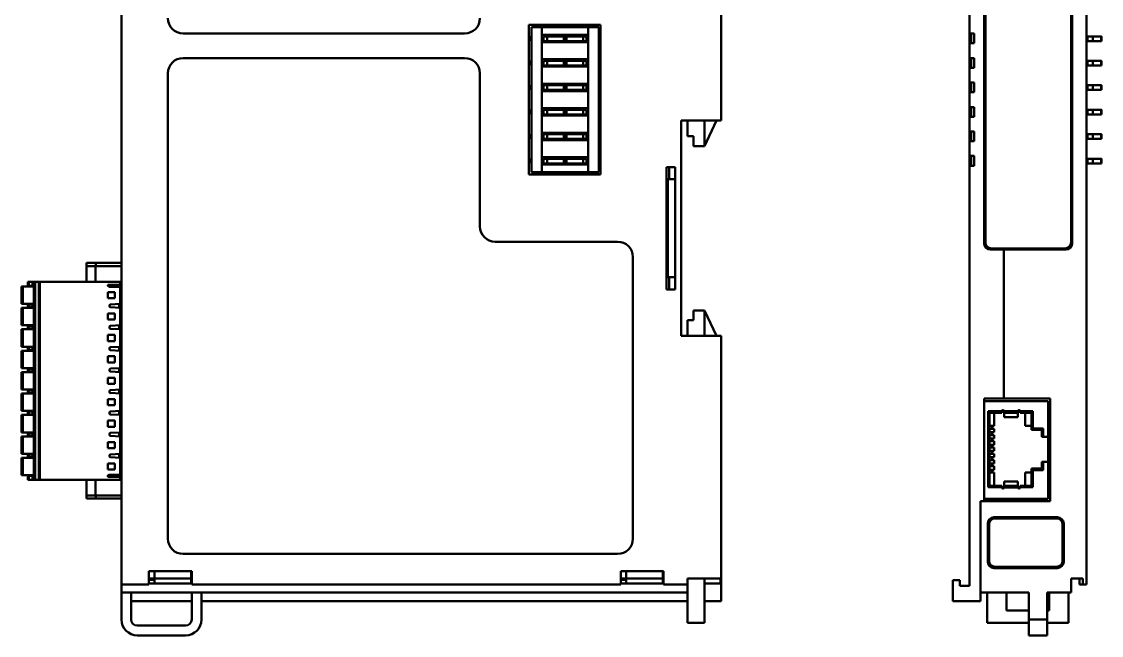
# Model space of a CAD drawing. Header units: inches. Extents: x 8 to 184, y 13 to 192.
# Drawn here: x 7.5 to 184, y 13 to 113.2 of the extents above; entities that cross this region are included whole.
import ezdxf

# ---------------------------------------------------------------- set-up
doc = ezdxf.new("R2010")
doc.units = ezdxf.units.IN
doc.header["$MEASUREMENT"] = 0

msp = doc.modelspace()

# ---------------------------------------------------------------- linework, layer by layer
at = {"color": 7, "linetype": 'Continuous', "lineweight": 50}
for p, q in [((23.83, 137.69), (23.83, 21.29)), ((181.52, 137.69), (181.52, 21.29)), ((121.83, 136.69), (121.83, 97.09)), ((164.82, 133.39), (164.82, 76.99)), ((165.02, 133.19), (165.02, 77.19)), ((179.02, 77.19), (179.02, 133.19)), ((179.22, 76.99), (179.22, 133.39)), ((162.42, 111.29), (162.42, 115.79)), ((33.93, 111.29), (79.93, 111.29)), ((90.43, 112.69), (90.43, 88.29)), ((102.13, 112.69), (90.43, 112.69)), ((90.83, 112.34), (90.83, 88.64)), ((90.83, 112.34), (92.54, 112.34)), ((92.54, 112.34), (92.54, 111.08)), ((92.54, 112.34), (100.11, 112.34)), ((100.11, 111.08), (100.11, 112.34)), ((100.11, 112.34), (101.83, 112.34)), ((101.83, 112.34), (101.83, 88.64)), ((102.13, 88.29), (102.13, 112.69)), ((163.2, 111.29), (162.42, 111.29)), ((162.42, 109.69), (162.42, 111.29)), ((162.72, 109.69), (162.72, 111.29)), ((163.2, 111.29), (163.2, 109.69)), ((90.73, 110.11), (90.73, 110.87)), ((90.73, 110.87), (90.83, 110.87)), ((90.83, 110.11), (90.73, 110.11)), ((100.11, 111.08), (92.54, 111.08)), ((92.54, 111.08), (92.54, 109.88)), ((92.54, 109.88), (92.54, 107.08)), ((92.54, 109.88), (100.11, 109.88)), ((92.84, 110.07), (92.84, 110.83)), ((93.4, 110.83), (92.84, 110.83)), ((93.4, 110.07), (92.84, 110.07)), ((93.4, 110.07), (93.4, 110.83)), ((96.12, 110.83), (93.4, 110.83)), ((96.12, 110.07), (93.4, 110.07)), ((96.12, 110.07), (96.12, 110.83)), ((96.34, 110.83), (96.12, 110.83)), ((96.34, 110.07), (96.12, 110.07)), ((96.34, 110.07), (96.34, 110.83)), ((96.56, 110.83), (96.34, 110.83)), ((96.56, 110.07), (96.34, 110.07)), ((96.56, 110.07), (96.56, 110.83)), ((99.28, 110.83), (96.56, 110.83)), ((99.28, 110.07), (96.56, 110.07)), ((99.28, 110.07), (99.28, 110.83)), ((99.84, 110.83), (99.28, 110.83)), ((99.84, 110.07), (99.28, 110.07)), ((99.84, 110.07), (99.84, 110.83)), ((100.11, 109.88), (100.11, 111.08)), ((100.11, 107.08), (100.11, 109.88)), ((162.42, 107.29), (162.42, 109.69)), ((163.2, 109.69), (162.42, 109.69)), ((181.71, 110.83), (181.52, 110.83)), ((181.52, 110.83), (181.71, 110.83)), ((181.71, 110.83), (181.52, 110.83)), ((181.52, 110.83), (181.71, 110.83)), ((181.71, 110.07), (181.52, 110.07)), ((181.71, 110.07), (181.71, 110.83)), ((182.42, 110.83), (183.75, 110.83)), ((183.75, 110.83), (182.42, 110.83)), ((183.93, 110.83), (182.6, 110.83)), ((182.6, 110.83), (183.93, 110.83)), ((182.6, 110.07), (182.6, 110.83)), ((183.93, 110.07), (182.6, 110.07)), ((183.75, 110.83), (183.78, 110.83)), ((183.78, 110.83), (183.75, 110.83)), ((183.93, 110.07), (183.93, 110.83)), ((183.98, 110.07), (183.98, 110.83)), ((101.83, 108.71), (101.93, 108.71)), ((101.93, 107.95), (101.83, 107.95)), ((101.93, 108.71), (101.93, 107.95)), ((79.93, 107.29), (33.93, 107.29)), ((90.73, 106.11), (90.73, 106.87)), ((90.73, 106.87), (90.83, 106.87)), ((90.83, 106.11), (90.73, 106.11)), ((100.11, 107.08), (92.54, 107.08)), ((92.54, 107.08), (92.54, 105.88)), ((92.54, 105.88), (92.54, 103.08)), ((92.54, 105.88), (100.11, 105.88)), ((92.84, 106.07), (92.84, 106.83)), ((93.4, 106.83), (92.84, 106.83)), ((93.4, 106.07), (92.84, 106.07)), ((93.4, 106.07), (93.4, 106.83)), ((96.12, 106.83), (93.4, 106.83)), ((96.12, 106.07), (93.4, 106.07)), ((96.12, 106.07), (96.12, 106.83)), ((96.34, 106.83), (96.12, 106.83)), ((96.34, 106.07), (96.12, 106.07)), ((96.34, 106.07), (96.34, 106.83)), ((96.56, 106.83), (96.34, 106.83)), ((96.56, 106.07), (96.34, 106.07)), ((96.56, 106.07), (96.56, 106.83)), ((99.28, 106.83), (96.56, 106.83)), ((99.28, 106.07), (96.56, 106.07)), ((99.28, 106.07), (99.28, 106.83)), ((99.84, 106.83), (99.28, 106.83)), ((99.84, 106.07), (99.28, 106.07)), ((99.84, 106.07), (99.84, 106.83)), ((100.11, 105.88), (100.11, 107.08)), ((100.11, 103.08), (100.11, 105.88)), ((163.2, 107.29), (162.42, 107.29)), ((162.42, 105.69), (162.42, 107.29)), ((162.72, 105.69), (162.72, 107.29)), ((163.2, 107.29), (163.2, 105.69)), ((181.71, 106.83), (181.52, 106.83)), ((181.52, 106.83), (181.71, 106.83)), ((181.71, 106.83), (181.52, 106.83)), ((181.52, 106.83), (181.71, 106.83)), ((181.71, 106.07), (181.52, 106.07)), ((181.71, 106.07), (181.71, 106.83)), ((182.42, 106.83), (183.75, 106.83)), ((183.75, 106.83), (182.42, 106.83)), ((182.6, 106.07), (182.6, 106.83)), ((183.93, 106.83), (182.6, 106.83)), ((182.6, 106.83), (183.93, 106.83)), ((183.93, 106.07), (182.6, 106.07)), ((183.75, 106.83), (183.78, 106.83)), ((183.78, 106.83), (183.75, 106.83)), ((183.93, 106.07), (183.93, 106.83)), ((183.98, 106.07), (183.98, 106.83)), ((31.43, 104.79), (31.43, 28.79)), ((82.43, 79.79), (82.43, 104.79)), ((101.83, 104.71), (101.93, 104.71)), ((101.93, 104.71), (101.93, 103.95)), ((162.42, 103.29), (162.42, 105.69)), ((163.2, 105.69), (162.42, 105.69)), ((90.73, 102.11), (90.73, 102.87)), ((90.73, 102.87), (90.83, 102.87)), ((100.11, 103.08), (92.54, 103.08)), ((92.54, 103.08), (92.54, 101.88)), ((92.84, 102.07), (92.84, 102.83)), ((93.4, 102.83), (92.84, 102.83)), ((93.4, 102.07), (93.4, 102.83)), ((96.12, 102.83), (93.4, 102.83)), ((96.12, 102.07), (96.12, 102.83)), ((96.34, 102.83), (96.12, 102.83)), ((96.34, 102.07), (96.34, 102.83)), ((96.56, 102.83), (96.34, 102.83)), ((96.56, 102.07), (96.56, 102.83)), ((99.28, 102.83), (96.56, 102.83)), ((99.28, 102.07), (99.28, 102.83)), ((99.84, 102.83), (99.28, 102.83)), ((99.84, 102.07), (99.84, 102.83)), ((100.11, 101.88), (100.11, 103.08)), ((101.93, 103.95), (101.83, 103.95)), ((163.2, 103.29), (162.42, 103.29)), ((162.42, 101.69), (162.42, 103.29)), ((162.72, 101.69), (162.72, 103.29)), ((163.2, 103.29), (163.2, 101.69)), ((181.71, 102.83), (181.52, 102.83)), ((181.52, 102.83), (181.71, 102.83)), ((181.71, 102.83), (181.52, 102.83)), ((181.52, 102.83), (181.71, 102.83)), ((181.71, 102.07), (181.71, 102.83)), ((182.42, 102.83), (183.75, 102.83)), ((183.75, 102.83), (182.42, 102.83)), ((183.93, 102.83), (182.6, 102.83)), ((182.6, 102.83), (183.93, 102.83)), ((182.6, 102.07), (182.6, 102.83)), ((183.75, 102.83), (183.78, 102.83)), ((183.78, 102.83), (183.75, 102.83)), ((183.93, 102.07), (183.93, 102.83)), ((183.98, 102.07), (183.98, 102.83)), ((90.83, 102.11), (90.73, 102.11)), ((92.54, 101.88), (92.54, 99.08)), ((92.54, 101.88), (100.11, 101.88)), ((93.4, 102.07), (92.84, 102.07)), ((96.12, 102.07), (93.4, 102.07)), ((96.34, 102.07), (96.12, 102.07)), ((96.56, 102.07), (96.34, 102.07)), ((99.28, 102.07), (96.56, 102.07)), ((99.84, 102.07), (99.28, 102.07)), ((100.11, 99.08), (100.11, 101.88)), ((101.83, 100.71), (101.93, 100.71)), ((101.93, 100.71), (101.93, 99.95)), ((162.42, 99.29), (162.42, 101.69)), ((163.2, 101.69), (162.42, 101.69)), ((181.71, 102.07), (181.52, 102.07)), ((183.93, 102.07), (182.6, 102.07)), ((90.73, 98.11), (90.73, 98.87)), ((90.73, 98.87), (90.83, 98.87)), ((92.54, 99.08), (92.54, 97.88)), ((100.11, 99.08), (92.54, 99.08)), ((92.84, 98.07), (92.84, 98.83)), ((93.4, 98.83), (92.84, 98.83)), ((93.4, 98.07), (93.4, 98.83)), ((96.12, 98.83), (93.4, 98.83)), ((96.12, 98.07), (96.12, 98.83)), ((96.34, 98.83), (96.12, 98.83)), ((96.34, 98.07), (96.34, 98.83)), ((96.56, 98.83), (96.34, 98.83)), ((96.56, 98.07), (96.56, 98.83)), ((99.28, 98.83), (96.56, 98.83)), ((99.28, 98.07), (99.28, 98.83)), ((99.84, 98.83), (99.28, 98.83)), ((99.84, 98.07), (99.84, 98.83)), ((100.11, 97.88), (100.11, 99.08)), ((101.93, 99.95), (101.83, 99.95)), ((163.2, 99.29), (162.42, 99.29)), ((162.42, 97.69), (162.42, 99.29)), ((162.72, 97.69), (162.72, 99.29)), ((163.2, 99.29), (163.2, 97.69)), ((181.71, 98.83), (181.52, 98.83)), ((181.52, 98.83), (181.71, 98.83)), ((181.71, 98.83), (181.52, 98.83)), ((181.52, 98.83), (181.71, 98.83)), ((181.71, 98.07), (181.71, 98.83)), ((182.42, 98.83), (183.75, 98.83)), ((183.75, 98.83), (182.42, 98.83)), ((182.6, 98.07), (182.6, 98.83)), ((183.93, 98.83), (182.6, 98.83)), ((182.6, 98.83), (183.93, 98.83)), ((183.75, 98.83), (183.78, 98.83)), ((183.78, 98.83), (183.75, 98.83)), ((183.93, 98.07), (183.93, 98.83)), ((183.98, 98.07), (183.98, 98.83)), ((90.83, 98.11), (90.73, 98.11)), ((92.54, 97.88), (92.54, 95.08)), ((92.54, 97.88), (100.11, 97.88)), ((93.4, 98.07), (92.84, 98.07)), ((96.12, 98.07), (93.4, 98.07)), ((96.34, 98.07), (96.12, 98.07)), ((96.56, 98.07), (96.34, 98.07)), ((99.28, 98.07), (96.56, 98.07)), ((99.84, 98.07), (99.28, 98.07)), ((100.11, 95.08), (100.11, 97.88)), ((115.33, 97.09), (121.83, 97.09)), ((115.33, 61.89), (115.33, 97.09)), ((116.33, 97.09), (116.33, 94.51)), ((119.13, 97.09), (119.13, 92.91)), ((119.13, 92.91), (121.08, 97.09)), ((162.42, 95.29), (162.42, 97.69)), ((163.2, 97.69), (162.42, 97.69)), ((181.71, 98.07), (181.52, 98.07)), ((183.93, 98.07), (182.6, 98.07)), ((101.83, 96.71), (101.93, 96.71)), ((101.93, 95.95), (101.83, 95.95)), ((101.93, 96.71), (101.93, 95.95)), ((163.2, 95.29), (162.42, 95.29)), ((162.42, 93.69), (162.42, 95.29)), ((162.72, 93.69), (162.72, 95.29)), ((163.2, 95.29), (163.2, 93.69)), ((90.73, 94.11), (90.73, 94.87)), ((90.73, 94.87), (90.83, 94.87)), ((90.83, 94.11), (90.73, 94.11)), ((92.54, 95.08), (92.54, 93.88)), ((100.11, 95.08), (92.54, 95.08)), ((92.54, 93.88), (92.54, 91.08)), ((92.54, 93.88), (100.11, 93.88)), ((92.84, 94.07), (92.84, 94.83)), ((93.4, 94.83), (92.84, 94.83)), ((93.4, 94.07), (92.84, 94.07)), ((93.4, 94.07), (93.4, 94.83)), ((96.12, 94.83), (93.4, 94.83)), ((96.12, 94.07), (93.4, 94.07)), ((96.12, 94.07), (96.12, 94.83)), ((96.34, 94.83), (96.12, 94.83)), ((96.34, 94.07), (96.12, 94.07)), ((96.34, 94.07), (96.34, 94.83)), ((96.56, 94.83), (96.34, 94.83)), ((96.56, 94.07), (96.34, 94.07)), ((96.56, 94.07), (96.56, 94.83)), ((99.28, 94.83), (96.56, 94.83)), ((99.28, 94.07), (96.56, 94.07)), ((99.28, 94.07), (99.28, 94.83)), ((99.84, 94.83), (99.28, 94.83)), ((99.84, 94.07), (99.28, 94.07)), ((99.84, 94.07), (99.84, 94.83)), ((100.11, 93.88), (100.11, 95.08)), ((100.11, 91.08), (100.11, 93.88)), ((116.33, 94.51), (117.33, 94.51)), ((117.33, 94.51), (117.33, 92.91)), ((162.42, 91.29), (162.42, 93.69)), ((163.2, 93.69), (162.42, 93.69)), ((181.71, 94.83), (181.52, 94.83)), ((181.52, 94.83), (181.71, 94.83)), ((181.71, 94.83), (181.52, 94.83)), ((181.52, 94.83), (181.71, 94.83)), ((181.71, 94.07), (181.52, 94.07)), ((181.71, 94.07), (181.71, 94.83)), ((182.42, 94.83), (183.75, 94.83)), ((183.75, 94.83), (182.42, 94.83)), ((183.93, 94.83), (182.6, 94.83)), ((182.6, 94.83), (183.93, 94.83)), ((182.6, 94.07), (182.6, 94.83)), ((183.93, 94.07), (182.6, 94.07)), ((183.75, 94.83), (183.78, 94.83)), ((183.78, 94.83), (183.75, 94.83)), ((183.93, 94.07), (183.93, 94.83)), ((183.98, 94.07), (183.98, 94.83)), ((101.83, 92.71), (101.93, 92.71)), ((101.93, 91.95), (101.83, 91.95)), ((101.93, 92.71), (101.93, 91.95)), ((119.13, 92.91), (117.33, 92.91)), ((90.73, 90.11), (90.73, 90.87)), ((90.73, 90.87), (90.83, 90.87)), ((90.83, 90.11), (90.73, 90.11)), ((92.54, 91.08), (92.54, 89.88)), ((100.11, 91.08), (92.54, 91.08)), ((92.84, 90.07), (92.84, 90.83)), ((93.4, 90.83), (92.84, 90.83)), ((93.4, 90.07), (92.84, 90.07)), ((93.4, 90.07), (93.4, 90.83)), ((96.12, 90.83), (93.4, 90.83)), ((96.12, 90.07), (93.4, 90.07)), ((96.12, 90.07), (96.12, 90.83)), ((96.34, 90.83), (96.12, 90.83)), ((96.34, 90.07), (96.12, 90.07)), ((96.34, 90.07), (96.34, 90.83)), ((96.56, 90.83), (96.34, 90.83)), ((96.56, 90.07), (96.34, 90.07)), ((96.56, 90.07), (96.56, 90.83)), ((99.28, 90.83), (96.56, 90.83)), ((99.28, 90.07), (96.56, 90.07)), ((99.28, 90.07), (99.28, 90.83)), ((99.84, 90.83), (99.28, 90.83)), ((99.84, 90.07), (99.28, 90.07)), ((99.84, 90.07), (99.84, 90.83)), ((100.11, 89.88), (100.11, 91.08)), ((163.2, 91.29), (162.42, 91.29)), ((162.42, 89.69), (162.42, 91.29)), ((162.72, 89.69), (162.72, 91.29)), ((163.2, 91.29), (163.2, 89.69)), ((181.71, 90.83), (181.52, 90.83)), ((181.52, 90.83), (181.71, 90.83)), ((181.71, 90.83), (181.52, 90.83)), ((181.52, 90.83), (181.71, 90.83)), ((181.71, 90.07), (181.52, 90.07)), ((181.71, 90.07), (181.71, 90.83)), ((182.42, 90.83), (183.75, 90.83)), ((183.75, 90.83), (182.42, 90.83)), ((182.6, 90.07), (182.6, 90.83)), ((183.93, 90.83), (182.6, 90.83)), ((182.6, 90.83), (183.93, 90.83)), ((183.93, 90.07), (182.6, 90.07)), ((183.75, 90.83), (183.78, 90.83)), ((183.78, 90.83), (183.75, 90.83)), ((183.93, 90.07), (183.93, 90.83)), ((183.98, 90.07), (183.98, 90.83)), ((90.43, 88.29), (102.13, 88.29)), ((92.54, 88.64), (90.83, 88.64)), ((92.54, 89.88), (92.54, 88.64)), ((92.54, 89.88), (100.11, 89.88)), ((100.11, 88.64), (92.54, 88.64)), ((100.11, 88.64), (100.11, 89.88)), ((101.83, 88.64), (100.11, 88.64)), ((112.93, 89.49), (112.93, 69.49)), ((114.33, 89.49), (112.93, 89.49)), ((113.33, 89.49), (113.33, 87.49)), ((114.33, 69.49), (114.33, 89.49)), ((162.42, 21.09), (162.42, 89.69)), ((163.2, 89.69), (162.42, 89.69)), ((112.93, 87.49), (113.13, 87.49)), ((113.13, 71.49), (113.13, 87.49)), ((114.33, 87.49), (113.13, 87.49)), ((104.93, 77.29), (84.93, 77.29)), ((165.82, 75.99), (168.02, 75.99)), ((166.02, 76.19), (178.02, 76.19)), ((168.02, 51.69), (168.02, 75.99)), ((168.02, 75.99), (178.22, 75.99)), ((107.43, 28.79), (107.43, 74.79)), ((19.69, 73.82), (18.13, 73.82)), ((18.13, 70.72), (18.13, 73.32)), ((19.63, 73.32), (18.13, 73.32)), ((23.83, 73.32), (19.63, 73.32)), ((19.63, 70.72), (19.63, 73.32)), ((23.83, 73.82), (19.69, 73.82)), ((8.53, 70.72), (8.53, 70.09)), ((8.73, 70.72), (8.53, 70.72)), ((8.73, 70.72), (8.73, 70.09)), ((9.33, 70.72), (8.73, 70.72)), ((9.33, 70.72), (9.33, 70.09)), ((9.53, 70.72), (9.33, 70.72)), ((9.53, 38.42), (9.53, 70.72)), ((9.53, 70.72), (9.73, 70.72)), ((9.73, 38.42), (9.73, 70.72)), ((9.73, 70.72), (10.33, 70.72)), ((10.33, 70.72), (10.33, 38.42)), ((10.53, 70.72), (10.33, 70.72)), ((10.53, 70.72), (10.53, 38.42)), ((10.53, 70.72), (23.63, 70.72)), ((23.63, 70.24), (23.63, 70.72)), ((23.83, 70.72), (23.63, 70.72)), ((112.93, 71.49), (113.13, 71.49)), ((113.13, 71.49), (114.33, 71.49)), ((113.33, 71.49), (113.33, 69.49)), ((7.53, 67.14), (7.53, 69.99)), ((7.53, 69.99), (7.73, 69.99)), ((7.73, 67.14), (7.73, 69.99)), ((9.53, 69.99), (7.73, 69.99)), ((8.73, 70.09), (8.53, 70.09)), ((9.33, 70.09), (8.73, 70.09)), ((9.53, 70.09), (9.33, 70.09)), ((23.63, 70.24), (21.63, 70.24)), ((21.63, 70.14), (21.63, 70.24)), ((22.78, 69.07), (21.63, 69.07)), ((21.63, 68.07), (21.63, 69.07)), ((21.82, 69.94), (23.63, 69.84)), ((22.78, 68.07), (22.78, 69.07)), ((23.23, 70.24), (23.23, 70.04)), ((23.63, 70.21), (23.23, 70.13)), ((23.46, 70.04), (23.23, 70.04)), ((23.83, 70.04), (23.46, 70.04)), ((23.46, 69.85), (23.46, 70.04)), ((23.83, 70.24), (23.63, 70.21)), ((23.63, 70.24), (23.63, 70.21)), ((23.63, 69.84), (23.63, 67.14)), ((112.93, 69.49), (114.33, 69.49)), ((7.53, 67.14), (7.73, 67.14)), ((9.53, 67.14), (7.73, 67.14)), ((21.63, 68.07), (22.78, 68.07)), ((23.63, 67.14), (22.07, 67.06)), ((23.46, 66.5), (23.46, 67.13)), ((7.53, 63.64), (7.53, 66.49)), ((7.53, 66.49), (7.73, 66.49)), ((7.73, 63.64), (7.73, 66.49)), ((9.53, 66.49), (7.73, 66.49)), ((8.53, 67.04), (8.53, 66.59)), ((8.73, 67.04), (8.53, 67.04)), ((8.73, 66.59), (8.53, 66.59)), ((8.73, 67.04), (8.73, 66.59)), ((8.73, 67.04), (9.33, 67.04)), ((9.33, 66.59), (8.73, 66.59)), ((9.33, 67.04), (9.33, 66.59)), ((9.33, 67.04), (9.53, 67.04)), ((9.33, 66.59), (9.53, 66.59)), ((21.63, 65.57), (22.78, 65.57)), ((21.63, 64.57), (21.63, 65.57)), ((21.88, 66.77), (21.88, 66.86)), ((22.07, 66.58), (23.63, 66.49)), ((22.78, 65.57), (22.78, 64.57)), ((23.63, 66.49), (23.63, 63.64)), ((117.33, 66.06), (117.33, 64.46)), ((119.13, 66.06), (117.33, 66.06)), ((119.13, 66.06), (119.13, 61.89)), ((121.08, 61.89), (119.13, 66.06)), ((7.53, 63.64), (7.73, 63.64)), ((9.53, 63.64), (7.73, 63.64)), ((8.53, 63.54), (8.53, 63.09)), ((8.73, 63.54), (8.53, 63.54)), ((8.73, 63.54), (8.73, 63.09)), ((8.73, 63.54), (9.33, 63.54)), ((9.33, 63.54), (9.33, 63.09)), ((9.33, 63.54), (9.53, 63.54)), ((21.63, 64.57), (22.78, 64.57)), ((23.63, 63.64), (22.07, 63.56)), ((23.46, 63), (23.46, 63.63)), ((117.33, 64.46), (116.33, 64.46)), ((116.33, 64.46), (116.33, 61.89)), ((7.53, 60.14), (7.53, 62.99)), ((7.53, 62.99), (7.73, 62.99)), ((7.73, 60.14), (7.73, 62.99)), ((9.53, 62.99), (7.73, 62.99)), ((8.73, 63.09), (8.53, 63.09)), ((9.33, 63.09), (8.73, 63.09)), ((9.33, 63.09), (9.53, 63.09)), ((21.63, 62.07), (22.78, 62.07)), ((21.63, 61.07), (21.63, 62.07)), ((21.88, 63.27), (21.88, 63.36)), ((22.07, 63.08), (23.63, 62.99)), ((22.78, 62.07), (22.78, 61.07)), ((23.63, 62.99), (23.63, 60.14)), ((121.83, 61.89), (115.33, 61.89)), ((121.83, 61.89), (121.83, 22.29)), ((7.53, 60.14), (7.73, 60.14)), ((9.53, 60.14), (7.73, 60.14)), ((8.53, 60.04), (8.53, 59.59)), ((8.73, 60.04), (8.53, 60.04)), ((8.73, 60.04), (8.73, 59.59)), ((8.73, 60.04), (9.33, 60.04)), ((9.33, 60.04), (9.33, 59.59)), ((9.33, 60.04), (9.53, 60.04)), ((21.63, 61.07), (22.78, 61.07)), ((23.63, 60.14), (22.07, 60.06)), ((23.46, 59.5), (23.46, 60.13)), ((7.53, 56.64), (7.53, 59.49)), ((7.53, 59.49), (7.73, 59.49)), ((7.73, 56.64), (7.73, 59.49)), ((9.53, 59.49), (7.73, 59.49)), ((8.73, 59.59), (8.53, 59.59)), ((9.33, 59.59), (8.73, 59.59)), ((9.33, 59.59), (9.53, 59.59)), ((21.63, 58.57), (22.78, 58.57)), ((21.63, 57.57), (21.63, 58.57)), ((21.88, 59.77), (21.88, 59.86)), ((22.07, 59.58), (23.63, 59.49)), ((22.78, 58.57), (22.78, 57.57)), ((23.63, 59.49), (23.63, 56.64)), ((7.53, 56.64), (7.73, 56.64)), ((9.53, 56.64), (7.73, 56.64)), ((8.53, 56.54), (8.53, 56.09)), ((8.73, 56.54), (8.53, 56.54)), ((8.73, 56.54), (8.73, 56.09)), ((8.73, 56.54), (9.33, 56.54)), ((9.33, 56.54), (9.33, 56.09)), ((9.33, 56.54), (9.53, 56.54)), ((21.63, 57.57), (22.78, 57.57)), ((23.63, 56.64), (22.07, 56.56)), ((23.46, 56), (23.46, 56.63)), ((7.53, 53.14), (7.53, 55.99)), ((7.53, 55.99), (7.73, 55.99)), ((7.73, 53.14), (7.73, 55.99)), ((9.53, 55.99), (7.73, 55.99)), ((8.73, 56.09), (8.53, 56.09)), ((9.33, 56.09), (8.73, 56.09)), ((9.33, 56.09), (9.53, 56.09)), ((21.63, 55.07), (22.78, 55.07)), ((21.63, 54.07), (21.63, 55.07)), ((21.88, 56.27), (21.88, 56.36)), ((22.07, 56.08), (23.63, 55.99)), ((22.78, 55.07), (22.78, 54.07)), ((23.63, 55.99), (23.63, 53.14)), ((7.53, 53.14), (7.73, 53.14)), ((9.53, 53.14), (7.73, 53.14)), ((8.53, 53.04), (8.53, 52.59)), ((8.73, 53.04), (8.53, 53.04)), ((8.73, 53.04), (8.73, 52.59)), ((8.73, 53.04), (9.33, 53.04)), ((9.33, 53.04), (9.33, 52.59)), ((9.33, 53.04), (9.53, 53.04)), ((21.63, 54.07), (22.78, 54.07)), ((23.63, 53.14), (22.07, 53.06)), ((23.46, 52.5), (23.46, 53.13)), ((7.53, 49.64), (7.53, 52.49)), ((7.53, 52.49), (7.73, 52.49)), ((7.73, 49.64), (7.73, 52.49)), ((9.53, 52.49), (7.73, 52.49)), ((8.73, 52.59), (8.53, 52.59)), ((9.33, 52.59), (8.73, 52.59)), ((9.33, 52.59), (9.53, 52.59)), ((21.63, 51.57), (22.78, 51.57)), ((21.63, 50.57), (21.63, 51.57)), ((21.88, 52.77), (21.88, 52.86)), ((22.07, 52.58), (23.63, 52.49)), ((22.78, 51.57), (22.78, 50.57)), ((23.63, 52.49), (23.63, 49.64)), ((168.02, 51.69), (164.82, 51.69)), ((164.82, 51.69), (164.82, 34.89)), ((175.26, 51.23), (164.82, 51.23)), ((168.02, 51.69), (175.62, 51.69)), ((175.26, 45.79), (175.26, 51.23)), ((175.62, 51.69), (175.62, 34.89)), ((7.53, 49.64), (7.73, 49.64)), ((9.53, 49.64), (7.73, 49.64)), ((8.53, 49.54), (8.53, 49.09)), ((8.73, 49.54), (8.53, 49.54)), ((8.73, 49.54), (8.73, 49.09)), ((8.73, 49.54), (9.33, 49.54)), ((9.33, 49.54), (9.33, 49.09)), ((9.33, 49.54), (9.53, 49.54)), ((21.63, 50.57), (22.78, 50.57)), ((23.63, 49.64), (22.07, 49.56)), ((23.46, 49), (23.46, 49.63)), ((165.46, 49.59), (167.71, 49.59)), ((165.46, 37.18), (165.46, 49.59)), ((165.71, 49.34), (165.46, 49.59)), ((167.71, 49.6), (167.71, 49.6)), ((167.71, 49.6), (167.71, 49.59)), ((167.71, 49.59), (167.71, 49.34)), ((168.08, 49.6), (170.33, 49.6)), ((168.08, 49.6), (168.08, 49.36)), ((170.33, 49.6), (170.33, 49.6)), ((170.33, 49.6), (170.33, 49.36)), ((170.33, 48.88), (170.33, 49.6)), ((170.71, 49.59), (170.71, 49.6)), ((170.71, 49.59), (172.79, 49.59)), ((170.71, 49.59), (170.71, 49.34)), ((172.54, 49.34), (172.79, 49.59)), ((172.79, 49.59), (172.79, 46.79)), ((7.53, 46.14), (7.53, 48.99)), ((7.53, 48.99), (7.73, 48.99)), ((7.73, 46.14), (7.73, 48.99)), ((9.53, 48.99), (7.73, 48.99)), ((8.73, 49.09), (8.53, 49.09)), ((9.33, 49.09), (8.73, 49.09)), ((9.33, 49.09), (9.53, 49.09)), ((21.63, 48.07), (22.78, 48.07)), ((21.63, 47.07), (21.63, 48.07)), ((21.88, 49.27), (21.88, 49.36)), ((22.07, 49.08), (23.63, 48.99)), ((22.78, 48.07), (22.78, 47.07)), ((23.63, 48.99), (23.63, 46.14)), ((165.71, 49.34), (167.71, 49.34)), ((165.71, 37.43), (165.71, 49.34)), ((165.71, 49.34), (165.71, 37.43)), ((166.43, 47.19), (166.43, 49.34)), ((167.71, 49.34), (167.71, 49.34)), ((168.08, 49.36), (170.33, 49.36)), ((168.08, 49.36), (168.08, 48.64)), ((168.08, 48.64), (170.33, 48.64)), ((170.33, 49.36), (170.33, 48.64)), ((170.33, 48.64), (170.33, 48.88)), ((170.71, 49.34), (172.54, 49.34)), ((171.54, 49.34), (171.54, 47.19)), ((172.54, 49.34), (172.54, 46.54)), ((7.53, 46.14), (7.73, 46.14)), ((9.53, 46.14), (7.73, 46.14)), ((8.53, 46.04), (8.53, 45.59)), ((8.73, 46.04), (8.53, 46.04)), ((8.73, 46.04), (8.73, 45.59)), ((8.73, 46.04), (9.33, 46.04)), ((9.33, 46.04), (9.33, 45.59)), ((9.33, 46.04), (9.53, 46.04)), ((21.63, 47.07), (22.78, 47.07)), ((23.63, 46.14), (22.07, 46.06)), ((23.46, 45.5), (23.46, 46.13)), ((165.71, 47.19), (165.71, 46.73)), ((166.13, 47.19), (165.71, 47.19)), ((165.71, 47.19), (166.1, 47.19)), ((166.13, 46.73), (165.71, 46.73)), ((165.71, 45.71), (165.71, 46.17)), ((165.71, 46.17), (166.13, 46.17)), ((166.1, 46.17), (165.71, 46.17)), ((166.1, 47.19), (166.43, 47.19)), ((166.43, 46.17), (166.1, 46.17)), ((166.43, 47.19), (166.13, 47.19)), ((166.13, 47.19), (166.13, 46.73)), ((166.43, 46.73), (166.13, 46.73)), ((166.13, 46.17), (166.43, 46.17)), ((166.13, 45.71), (166.13, 46.17)), ((166.43, 46.17), (166.43, 46.73)), ((171.54, 47.19), (172.54, 47.19)), ((172.54, 46.54), (172.79, 46.79)), ((172.54, 46.54), (174.23, 46.54)), ((172.79, 46.79), (174.48, 46.79)), ((174.23, 46.54), (174.48, 46.79)), ((174.23, 46.54), (174.23, 45.42)), ((174.48, 46.79), (174.48, 45.42)), ((7.53, 42.64), (7.53, 45.49)), ((7.53, 45.49), (7.73, 45.49)), ((7.73, 42.64), (7.73, 45.49)), ((9.53, 45.49), (7.73, 45.49)), ((8.73, 45.59), (8.53, 45.59)), ((9.33, 45.59), (8.73, 45.59)), ((9.33, 45.59), (9.53, 45.59)), ((21.63, 44.57), (22.78, 44.57)), ((21.63, 43.57), (21.63, 44.57)), ((21.88, 45.77), (21.88, 45.86)), ((22.07, 45.58), (23.63, 45.49)), ((22.78, 44.57), (22.78, 43.57)), ((23.63, 45.49), (23.63, 42.64)), ((165.71, 45.71), (166.13, 45.71)), ((165.71, 45.15), (165.71, 44.69)), ((166.13, 45.15), (165.71, 45.15)), ((165.71, 45.15), (166.1, 45.15)), ((166.13, 44.69), (165.71, 44.69)), ((165.71, 43.67), (165.71, 44.13)), ((165.71, 44.13), (166.13, 44.13)), ((166.1, 44.13), (165.71, 44.13)), ((166.1, 45.15), (166.43, 45.15)), ((166.43, 44.13), (166.1, 44.13)), ((166.13, 45.71), (166.43, 45.71)), ((166.43, 45.15), (166.13, 45.15)), ((166.13, 45.15), (166.13, 44.69)), ((166.43, 44.69), (166.13, 44.69)), ((166.13, 44.13), (166.43, 44.13)), ((166.13, 43.67), (166.13, 44.13)), ((166.43, 45.15), (166.43, 45.71)), ((166.43, 44.13), (166.43, 44.69)), ((174.48, 45.42), (174.23, 45.42)), ((175.26, 45.42), (174.48, 45.42)), ((175.26, 45.79), (175.26, 45.42)), ((175.26, 45.79), (175.26, 45.42)), ((175.26, 45.42), (175.26, 45.42)), ((175.26, 41.36), (175.26, 45.42)), ((7.53, 42.64), (7.73, 42.64)), ((9.53, 42.64), (7.73, 42.64)), ((8.53, 42.54), (8.53, 42.09)), ((8.73, 42.54), (8.53, 42.54)), ((8.73, 42.54), (8.73, 42.09)), ((8.73, 42.54), (9.33, 42.54)), ((9.33, 42.54), (9.33, 42.09)), ((9.33, 42.54), (9.53, 42.54)), ((21.63, 43.57), (22.78, 43.57)), ((21.88, 42.27), (21.88, 42.36)), ((23.63, 42.64), (22.07, 42.56)), ((23.46, 42), (23.46, 42.63)), ((165.71, 43.67), (166.13, 43.67)), ((165.71, 43.11), (165.71, 42.65)), ((166.13, 43.11), (165.71, 43.11)), ((165.71, 43.11), (166.1, 43.11)), ((166.13, 42.65), (165.71, 42.65)), ((166.1, 43.11), (166.43, 43.11)), ((166.13, 43.67), (166.43, 43.67)), ((166.43, 43.11), (166.13, 43.11)), ((166.13, 43.11), (166.13, 42.65)), ((166.43, 42.65), (166.13, 42.65)), ((166.43, 43.11), (166.43, 43.67)), ((166.43, 42.09), (166.43, 42.65)), ((7.53, 39.14), (7.53, 41.99)), ((7.53, 41.99), (7.73, 41.99)), ((7.73, 39.14), (7.73, 41.99)), ((9.53, 41.99), (7.73, 41.99)), ((8.73, 42.09), (8.53, 42.09)), ((9.33, 42.09), (8.73, 42.09)), ((9.33, 42.09), (9.53, 42.09)), ((21.63, 41.07), (22.78, 41.07)), ((21.63, 40.07), (21.63, 41.07)), ((22.07, 42.08), (23.63, 41.99)), ((22.78, 41.07), (22.78, 40.07)), ((23.63, 41.99), (23.63, 39.29)), ((165.71, 41.63), (165.71, 42.09)), ((165.71, 42.09), (166.13, 42.09)), ((166.1, 42.09), (165.71, 42.09)), ((165.71, 41.63), (166.13, 41.63)), ((165.71, 41.07), (165.71, 40.61)), ((166.13, 41.07), (165.71, 41.07)), ((165.71, 41.07), (166.1, 41.07)), ((166.13, 40.61), (165.71, 40.61)), ((166.43, 42.09), (166.1, 42.09)), ((166.1, 41.07), (166.43, 41.07)), ((166.13, 42.09), (166.43, 42.09)), ((166.13, 41.63), (166.13, 42.09)), ((166.13, 41.63), (166.43, 41.63)), ((166.43, 41.07), (166.13, 41.07)), ((166.13, 41.07), (166.13, 40.61)), ((166.43, 40.61), (166.13, 40.61)), ((166.43, 41.07), (166.43, 41.63)), ((166.43, 40.05), (166.43, 40.61)), ((174.23, 41.36), (174.48, 41.36)), ((174.23, 41.36), (174.23, 41.36)), ((174.23, 41.36), (175.26, 41.36)), ((174.23, 41.36), (174.23, 40.24)), ((174.48, 41.36), (175.26, 41.36)), ((174.48, 41.36), (174.48, 39.99)), ((175.26, 41.36), (175.26, 40.99)), ((175.26, 41.36), (175.26, 41.36)), ((175.26, 41.36), (175.26, 40.99)), ((175.26, 35.3), (175.26, 40.99)), ((175.26, 40.99), (175.26, 40.99)), ((175.26, 40.99), (175.26, 40.99)), ((7.53, 39.14), (7.73, 39.14)), ((9.53, 39.14), (7.73, 39.14)), ((8.53, 38.42), (8.53, 39.04)), ((8.73, 39.04), (8.53, 39.04)), ((8.73, 38.42), (8.73, 39.04)), ((8.73, 39.04), (9.33, 39.04)), ((9.33, 38.42), (9.33, 39.04)), ((9.53, 39.04), (9.33, 39.04)), ((21.63, 40.07), (22.78, 40.07)), ((21.63, 38.89), (21.63, 39)), ((21.63, 38.89), (23.63, 38.89)), ((23.63, 39.29), (21.82, 39.2)), ((23.46, 39.09), (23.23, 39.09)), ((23.23, 39.09), (23.23, 38.89)), ((23.23, 39.01), (23.63, 38.93)), ((23.46, 39.09), (23.46, 39.28)), ((23.46, 39.09), (23.83, 39.09)), ((23.63, 38.89), (23.63, 38.93)), ((23.63, 38.93), (23.83, 38.89)), ((23.63, 38.42), (23.63, 38.89)), ((165.71, 39.59), (165.71, 40.05)), ((165.71, 40.05), (166.13, 40.05)), ((166.1, 40.05), (165.71, 40.05)), ((165.71, 39.59), (166.13, 39.59)), ((166.43, 40.05), (166.1, 40.05)), ((166.13, 40.05), (166.43, 40.05)), ((166.13, 39.59), (166.13, 40.05)), ((166.13, 39.59), (166.43, 39.59)), ((166.43, 37.43), (166.43, 39.59)), ((172.54, 39.58), (171.54, 39.58)), ((172.54, 39.58), (171.54, 39.58)), ((171.54, 39.58), (171.54, 39.58)), ((171.54, 39.58), (171.54, 37.43)), ((172.54, 40.24), (172.79, 39.99)), ((174.23, 40.24), (172.54, 40.24)), ((172.54, 40.24), (172.54, 37.43)), ((172.54, 40.24), (174.23, 40.24)), ((172.79, 39.99), (172.79, 37.18)), ((174.48, 39.99), (172.79, 39.99)), ((174.23, 40.24), (174.48, 39.99)), ((8.73, 38.42), (8.53, 38.42)), ((9.33, 38.42), (8.73, 38.42)), ((9.53, 38.42), (9.33, 38.42)), ((9.53, 38.42), (9.73, 38.42)), ((9.73, 38.42), (10.33, 38.42)), ((10.53, 38.42), (10.33, 38.42)), ((10.53, 38.42), (23.63, 38.42)), ((18.13, 35.82), (18.13, 38.42)), ((19.63, 35.82), (19.63, 38.42)), ((23.83, 38.42), (23.63, 38.42)), ((165.71, 37.43), (165.46, 37.18)), ((167.71, 37.18), (165.46, 37.18)), ((167.71, 37.43), (165.71, 37.43)), ((165.71, 37.43), (165.71, 37.43)), ((165.71, 37.43), (166.43, 37.43)), ((167.71, 37.18), (167.71, 37.43)), ((167.71, 37.18), (167.71, 37.17)), ((167.71, 37.17), (167.71, 37.17)), ((168.08, 38.14), (170.33, 38.14)), ((168.08, 38.14), (168.08, 37.42)), ((168.08, 37.42), (168.08, 37.17)), ((168.08, 37.42), (170.33, 37.42)), ((168.08, 37.17), (170.33, 37.17)), ((170.33, 38.14), (170.33, 37.42)), ((170.33, 37.89), (170.33, 38.14)), ((170.33, 37.17), (170.33, 37.89)), ((170.33, 37.42), (170.33, 37.17)), ((170.33, 37.17), (170.33, 37.17)), ((170.71, 37.18), (170.71, 37.43)), ((172.54, 37.43), (170.71, 37.43)), ((170.71, 37.43), (171.54, 37.43)), ((170.71, 37.43), (170.71, 37.43)), ((170.71, 37.17), (170.71, 37.18)), ((172.79, 37.18), (170.71, 37.18)), ((170.71, 37.17), (170.71, 37.17)), ((172.54, 37.43), (171.54, 37.43)), ((172.54, 37.43), (172.79, 37.18)), ((18.13, 35.82), (19.63, 35.82)), ((18.13, 35.32), (19.69, 35.32)), ((19.63, 35.82), (23.83, 35.82)), ((19.69, 35.32), (23.83, 35.32)), ((164.82, 35.3), (175.26, 35.3)), ((167.89, 36.99), (167.89, 36.99)), ((170.52, 36.99), (170.52, 36.99)), ((164.22, 18.59), (164.22, 34.89)), ((164.22, 19.99), (164.22, 34.89)), ((164.22, 34.89), (164.82, 34.89)), ((164.22, 34.89), (175.62, 34.89)), ((176.82, 32.29), (166.42, 32.29)), ((176.62, 32.09), (166.62, 32.09)), ((165.42, 31.29), (165.42, 24.99)), ((165.62, 31.09), (165.62, 25.19)), ((177.62, 25.19), (177.62, 31.09)), ((177.82, 24.99), (177.82, 31.29)), ((33.93, 26.29), (104.93, 26.29)), ((28.33, 23.49), (35.33, 23.49)), ((28.33, 21.29), (28.33, 23.49)), ((29.23, 23.49), (29.23, 22.29)), ((35.23, 22.29), (35.23, 23.49)), ((35.33, 23.49), (35.33, 21.29)), ((105.43, 23.49), (112.43, 23.49)), ((105.43, 21.29), (105.43, 23.49)), ((106.33, 22.29), (106.33, 23.49)), ((112.33, 22.29), (112.33, 23.49)), ((112.43, 23.49), (112.43, 21.29)), ((166.42, 23.99), (176.82, 23.99)), ((166.62, 24.19), (176.62, 24.19)), ((28.33, 21.29), (23.83, 21.29)), ((23.83, 21.29), (23.83, 19.99)), ((29.23, 22.29), (28.33, 22.29)), ((29.23, 22.09), (28.33, 22.09)), ((35.33, 21.49), (28.33, 21.49)), ((29.23, 22.29), (35.23, 22.29)), ((29.23, 22.29), (29.23, 21.49)), ((35.23, 22.29), (35.23, 21.49)), ((35.33, 22.29), (35.23, 22.29)), ((35.33, 22.09), (35.23, 22.09)), ((105.43, 21.29), (35.33, 21.29)), ((106.33, 22.29), (105.43, 22.29)), ((105.43, 22.09), (106.33, 22.09)), ((112.43, 21.49), (105.43, 21.49)), ((106.33, 22.29), (112.33, 22.29)), ((106.33, 22.29), (106.33, 21.49)), ((112.33, 22.29), (112.33, 21.49)), ((112.43, 22.29), (112.33, 22.29)), ((112.33, 22.09), (112.43, 22.09)), ((116.33, 21.29), (112.43, 21.29)), ((121.83, 22.29), (116.33, 22.29)), ((116.33, 22.29), (116.33, 21.29)), ((116.33, 21.29), (116.33, 19.99)), ((119.13, 22.29), (119.13, 15.06)), ((121.73, 21.46), (119.13, 21.46)), ((121.73, 22.29), (121.73, 21.46)), ((121.83, 22.29), (121.83, 18.59)), ((159.72, 21.99), (159.72, 18.59)), ((160.82, 21.99), (159.72, 21.99)), ((160.82, 21.09), (160.82, 21.99)), ((180.92, 22.29), (179.02, 22.29)), ((179.02, 22.29), (179.02, 19.99)), ((180.42, 21.29), (180.42, 22.29)), ((180.92, 21.29), (180.42, 21.29)), ((180.92, 22.29), (180.92, 21.29)), ((181.52, 21.29), (180.92, 21.29)), ((116.33, 19.99), (23.83, 19.99)), ((23.83, 15.59), (23.83, 19.99)), ((25.43, 15.59), (25.43, 19.99)), ((35.33, 19.99), (35.33, 15.59)), ((36.93, 15.59), (36.93, 19.99)), ((116.33, 19.99), (116.33, 15.06)), ((162.42, 21.09), (160.82, 21.09)), ((164.22, 19.99), (172.12, 19.99)), ((165.32, 15.06), (165.32, 19.99)), ((168.47, 17.06), (168.47, 19.99)), ((172.12, 15.59), (172.12, 19.99)), ((175.12, 15.59), (175.12, 19.99)), ((175.12, 19.99), (179.02, 19.99)), ((175.47, 19.99), (175.47, 17.06)), ((178.62, 19.99), (178.62, 15.06)), ((25.43, 18.59), (35.33, 18.59)), ((36.93, 18.59), (116.33, 18.59)), ((119.13, 18.59), (121.83, 18.59)), ((159.72, 18.59), (164.22, 18.59)), ((172.12, 17.06), (168.47, 17.06)), ((175.47, 17.06), (175.12, 17.06)), ((34.33, 14.59), (26.43, 14.59)), ((116.33, 15.06), (119.13, 15.06)), ((165.32, 15.06), (172.12, 15.06)), ((172.12, 12.99), (172.12, 15.59)), ((172.12, 15.59), (175.12, 15.59)), ((175.12, 15.59), (175.12, 12.99)), ((175.12, 15.06), (178.62, 15.06)), ((34.33, 12.99), (26.43, 12.99)), ((175.12, 12.99), (172.12, 12.99))]:
    msp.add_line(p, q, dxfattribs=at)
at = {"color": 7, "linetype": 'Continuous', "lineweight": 50, "flags": 128}
for points in [[(182.6, 110.83), (182.53, 110.83), (182.45, 110.83), (182.35, 110.83), (182.24, 110.83), (182.11, 110.83), (181.98, 110.83), (181.84, 110.83), (181.71, 110.83)], [(181.71, 110.83), (181.82, 110.83), (181.93, 110.83), (182.03, 110.83), (182.13, 110.83), (182.22, 110.83), (182.3, 110.83), (182.37, 110.83), (182.42, 110.83)], [(182.42, 110.83), (182.37, 110.83), (182.3, 110.83), (182.22, 110.83), (182.13, 110.83), (182.03, 110.83), (181.93, 110.83), (181.82, 110.83), (181.71, 110.83)], [(181.71, 110.83), (181.84, 110.83), (181.98, 110.83), (182.11, 110.83), (182.24, 110.83), (182.35, 110.83), (182.45, 110.83), (182.53, 110.83), (182.6, 110.83)], [(182.6, 110.07), (182.53, 110.07), (182.45, 110.07), (182.35, 110.07), (182.24, 110.07), (182.11, 110.07), (181.98, 110.07), (181.84, 110.07), (181.71, 110.07)], [(183.98, 110.83), (183.98, 110.83), (183.98, 110.83), (183.97, 110.83), (183.97, 110.83), (183.96, 110.83), (183.95, 110.83), (183.94, 110.83), (183.93, 110.83)], [(183.93, 110.83), (183.94, 110.83), (183.95, 110.83), (183.96, 110.83), (183.97, 110.83), (183.97, 110.83), (183.98, 110.83), (183.98, 110.83), (183.98, 110.83)], [(183.98, 110.07), (183.98, 110.07), (183.98, 110.07), (183.97, 110.07), (183.97, 110.07), (183.96, 110.07), (183.95, 110.07), (183.94, 110.07), (183.93, 110.07)], [(182.6, 106.83), (182.53, 106.83), (182.45, 106.83), (182.35, 106.83), (182.24, 106.83), (182.11, 106.83), (181.98, 106.83), (181.84, 106.83), (181.71, 106.83)], [(181.71, 106.83), (181.82, 106.83), (181.93, 106.83), (182.03, 106.83), (182.13, 106.83), (182.22, 106.83), (182.3, 106.83), (182.37, 106.83), (182.42, 106.83)], [(182.42, 106.83), (182.37, 106.83), (182.3, 106.83), (182.22, 106.83), (182.13, 106.83), (182.03, 106.83), (181.93, 106.83), (181.82, 106.83), (181.71, 106.83)], [(181.71, 106.83), (181.84, 106.83), (181.98, 106.83), (182.11, 106.83), (182.24, 106.83), (182.35, 106.83), (182.45, 106.83), (182.53, 106.83), (182.6, 106.83)], [(182.6, 106.07), (182.53, 106.07), (182.45, 106.07), (182.35, 106.07), (182.24, 106.07), (182.11, 106.07), (181.98, 106.07), (181.84, 106.07), (181.71, 106.07)], [(183.98, 106.83), (183.98, 106.83), (183.98, 106.83), (183.97, 106.83), (183.97, 106.83), (183.96, 106.83), (183.95, 106.83), (183.94, 106.83), (183.93, 106.83)], [(183.93, 106.83), (183.94, 106.83), (183.95, 106.83), (183.96, 106.83), (183.97, 106.83), (183.97, 106.83), (183.98, 106.83), (183.98, 106.83), (183.98, 106.83)], [(183.98, 106.07), (183.98, 106.07), (183.98, 106.07), (183.97, 106.07), (183.97, 106.07), (183.96, 106.07), (183.95, 106.07), (183.94, 106.07), (183.93, 106.07)], [(182.6, 102.83), (182.53, 102.83), (182.45, 102.83), (182.35, 102.83), (182.24, 102.83), (182.11, 102.83), (181.98, 102.83), (181.84, 102.83), (181.71, 102.83)], [(181.71, 102.83), (181.82, 102.83), (181.93, 102.83), (182.03, 102.83), (182.13, 102.83), (182.22, 102.83), (182.3, 102.83), (182.37, 102.83), (182.42, 102.83)], [(182.42, 102.83), (182.37, 102.83), (182.3, 102.83), (182.22, 102.83), (182.13, 102.83), (182.03, 102.83), (181.93, 102.83), (181.82, 102.83), (181.71, 102.83)], [(181.71, 102.83), (181.84, 102.83), (181.98, 102.83), (182.11, 102.83), (182.24, 102.83), (182.35, 102.83), (182.45, 102.83), (182.53, 102.83), (182.6, 102.83)], [(183.98, 102.83), (183.98, 102.83), (183.98, 102.83), (183.97, 102.83), (183.97, 102.83), (183.96, 102.83), (183.95, 102.83), (183.94, 102.83), (183.93, 102.83)], [(183.93, 102.83), (183.94, 102.83), (183.95, 102.83), (183.96, 102.83), (183.97, 102.83), (183.97, 102.83), (183.98, 102.83), (183.98, 102.83), (183.98, 102.83)], [(182.6, 102.07), (182.53, 102.07), (182.45, 102.07), (182.35, 102.07), (182.24, 102.07), (182.11, 102.07), (181.98, 102.07), (181.84, 102.07), (181.71, 102.07)], [(183.98, 102.07), (183.98, 102.07), (183.98, 102.07), (183.97, 102.07), (183.97, 102.07), (183.96, 102.07), (183.95, 102.07), (183.94, 102.07), (183.93, 102.07)], [(182.6, 98.83), (182.53, 98.83), (182.45, 98.83), (182.35, 98.83), (182.24, 98.83), (182.11, 98.83), (181.98, 98.83), (181.84, 98.83), (181.71, 98.83)], [(181.71, 98.83), (181.82, 98.83), (181.93, 98.83), (182.03, 98.83), (182.13, 98.83), (182.22, 98.83), (182.3, 98.83), (182.37, 98.83), (182.42, 98.83)], [(182.42, 98.83), (182.37, 98.83), (182.3, 98.83), (182.22, 98.83), (182.13, 98.83), (182.03, 98.83), (181.93, 98.83), (181.82, 98.83), (181.71, 98.83)], [(181.71, 98.83), (181.84, 98.83), (181.98, 98.83), (182.11, 98.83), (182.24, 98.83), (182.35, 98.83), (182.45, 98.83), (182.53, 98.83), (182.6, 98.83)], [(183.98, 98.83), (183.98, 98.83), (183.98, 98.83), (183.97, 98.83), (183.97, 98.83), (183.96, 98.83), (183.95, 98.83), (183.94, 98.83), (183.93, 98.83)], [(183.93, 98.83), (183.94, 98.83), (183.95, 98.83), (183.96, 98.83), (183.97, 98.83), (183.97, 98.83), (183.98, 98.83), (183.98, 98.83), (183.98, 98.83)], [(182.6, 98.07), (182.53, 98.07), (182.45, 98.07), (182.35, 98.07), (182.24, 98.07), (182.11, 98.07), (181.98, 98.07), (181.84, 98.07), (181.71, 98.07)], [(183.98, 98.07), (183.98, 98.07), (183.98, 98.07), (183.97, 98.07), (183.97, 98.07), (183.96, 98.07), (183.95, 98.07), (183.94, 98.07), (183.93, 98.07)], [(182.6, 94.83), (182.53, 94.83), (182.45, 94.83), (182.35, 94.83), (182.24, 94.83), (182.11, 94.83), (181.98, 94.83), (181.84, 94.83), (181.71, 94.83)], [(181.71, 94.83), (181.82, 94.83), (181.93, 94.83), (182.03, 94.83), (182.13, 94.83), (182.22, 94.83), (182.3, 94.83), (182.37, 94.83), (182.42, 94.83)], [(182.42, 94.83), (182.37, 94.83), (182.3, 94.83), (182.22, 94.83), (182.13, 94.83), (182.03, 94.83), (181.93, 94.83), (181.82, 94.83), (181.71, 94.83)], [(181.71, 94.83), (181.84, 94.83), (181.98, 94.83), (182.11, 94.83), (182.24, 94.83), (182.35, 94.83), (182.45, 94.83), (182.53, 94.83), (182.6, 94.83)], [(182.6, 94.07), (182.53, 94.07), (182.45, 94.07), (182.35, 94.07), (182.24, 94.07), (182.11, 94.07), (181.98, 94.07), (181.84, 94.07), (181.71, 94.07)], [(183.98, 94.83), (183.98, 94.83), (183.98, 94.83), (183.97, 94.83), (183.97, 94.83), (183.96, 94.83), (183.95, 94.83), (183.94, 94.83), (183.93, 94.83)], [(183.93, 94.83), (183.94, 94.83), (183.95, 94.83), (183.96, 94.83), (183.97, 94.83), (183.97, 94.83), (183.98, 94.83), (183.98, 94.83), (183.98, 94.83)], [(183.98, 94.07), (183.98, 94.07), (183.98, 94.07), (183.97, 94.07), (183.97, 94.07), (183.96, 94.07), (183.95, 94.07), (183.94, 94.07), (183.93, 94.07)], [(182.6, 90.83), (182.53, 90.83), (182.45, 90.83), (182.35, 90.83), (182.24, 90.83), (182.11, 90.83), (181.98, 90.83), (181.84, 90.83), (181.71, 90.83)], [(181.71, 90.83), (181.82, 90.83), (181.93, 90.83), (182.03, 90.83), (182.13, 90.83), (182.22, 90.83), (182.3, 90.83), (182.37, 90.83), (182.42, 90.83)], [(182.42, 90.83), (182.37, 90.83), (182.3, 90.83), (182.22, 90.83), (182.13, 90.83), (182.03, 90.83), (181.93, 90.83), (181.82, 90.83), (181.71, 90.83)], [(181.71, 90.83), (181.84, 90.83), (181.98, 90.83), (182.11, 90.83), (182.24, 90.83), (182.35, 90.83), (182.45, 90.83), (182.53, 90.83), (182.6, 90.83)], [(182.6, 90.07), (182.53, 90.07), (182.45, 90.07), (182.35, 90.07), (182.24, 90.07), (182.11, 90.07), (181.98, 90.07), (181.84, 90.07), (181.71, 90.07)], [(183.98, 90.83), (183.98, 90.83), (183.98, 90.83), (183.97, 90.83), (183.97, 90.83), (183.96, 90.83), (183.95, 90.83), (183.94, 90.83), (183.93, 90.83)], [(183.93, 90.83), (183.94, 90.83), (183.95, 90.83), (183.96, 90.83), (183.97, 90.83), (183.97, 90.83), (183.98, 90.83), (183.98, 90.83), (183.98, 90.83)], [(183.98, 90.07), (183.98, 90.07), (183.98, 90.07), (183.97, 90.07), (183.97, 90.07), (183.96, 90.07), (183.95, 90.07), (183.94, 90.07), (183.93, 90.07)], [(167.89, 36.99), (167.93, 36.99), (167.94, 36.99)], [(170.52, 36.99), (170.56, 36.99), (170.57, 36.99)]]:
    msp.add_lwpolyline(points, dxfattribs=at)
at = {"color": 7, "linetype": 'Continuous', "lineweight": 50}
for centre, radius, start, end in [((33.93, 113.79), 2.5, 180, 270), ((79.93, 113.79), 2.5, 270, 0), ((33.93, 104.79), 2.5, 90, 180), ((79.93, 104.79), 2.5, 0, 90), ((84.93, 79.79), 2.5, 180, 270), ((104.93, 74.79), 2.5, 0, 90), ((165.82, 76.99), 1, 180, 270), ((166.02, 77.19), 1, 180, 270), ((178.02, 77.19), 1, 270, 0), ((178.22, 76.99), 1, 270, 0), ((21.83, 70.14), 0.2, 180, 267), ((22.08, 66.86), 0.2, 93, 180), ((22.08, 66.77), 0.2, 180, 267), ((22.08, 63.36), 0.2, 93, 180), ((22.08, 63.27), 0.2, 180, 267), ((22.08, 59.86), 0.2, 93, 180), ((22.08, 59.77), 0.2, 180, 267), ((22.08, 56.36), 0.2, 93, 180), ((22.08, 56.27), 0.2, 180, 267), ((22.08, 52.86), 0.2, 93, 180), ((22.08, 52.77), 0.2, 180, 267), ((22.08, 49.36), 0.2, 93, 180), ((167.89, 49.6), 0.188, 0, 180), ((167.89, 49.6), 0.188, 105.2595, 180), ((170.52, 49.6), 0.188, 0, 180), ((170.52, 49.6), 0.188, 105.2595, 180), ((22.08, 49.27), 0.2, 180, 267), ((22.08, 45.86), 0.2, 93, 180), ((22.08, 45.77), 0.2, 180, 267), ((22.08, 42.36), 0.2, 93, 180), ((22.08, 42.27), 0.2, 180, 267), ((21.83, 39), 0.2, 93, 180), ((167.89, 37.17), 0.188, 180, 270), ((167.89, 37.17), 0.188, 180, 270), ((167.89, 37.17), 0.188, 270, 0), ((170.52, 37.17), 0.188, 180, 270), ((170.52, 37.17), 0.188, 180, 270), ((170.52, 37.17), 0.188, 270, 0), ((166.42, 31.29), 1, 90, 180), ((166.62, 31.09), 1, 90, 180), ((176.62, 31.09), 1, 0, 90), ((176.82, 31.29), 1, 0, 90), ((33.93, 28.79), 2.5, 180, 270), ((104.93, 28.79), 2.5, 270, 0), ((166.42, 24.99), 1, 180, 270), ((166.62, 25.19), 1, 180, 270), ((176.62, 25.19), 1, 270, 0), ((176.82, 24.99), 1, 270, 0), ((26.43, 15.59), 2.6, 180, 270), ((26.43, 15.59), 1, 180, 270), ((34.33, 15.59), 1, 270, 0), ((34.33, 15.59), 2.6, 270, 0)]:
    msp.add_arc(centre, radius, start, end, dxfattribs=at)
for points, knots in [([(18.13, 73.32), (18.13, 73.36), (18.13, 73.46), (18.13, 73.6), (18.13, 73.72), (18.13, 73.8), (18.13, 73.81), (18.13, 73.82)], [0, 0, 0, 0, 0.173851, 0.362017, 0.558056, 0.786853, 1, 1, 1, 1]), ([(19.63, 73.32), (19.63, 73.39), (19.63, 73.54), (19.65, 73.7), (19.67, 73.8), (19.69, 73.81), (19.69, 73.82)], [0, 0, 0, 0, 0.269206, 0.561055, 0.78888, 1, 1, 1, 1]), ([(18.13, 35.32), (18.13, 35.33), (18.13, 35.35), (18.13, 35.48), (18.13, 35.65), (18.13, 35.76), (18.13, 35.82)], [0, 0, 0, 0, 0.2745012, 0.5679807, 0.7932075, 1, 1, 1, 1]), ([(19.63, 35.82), (19.63, 35.75), (19.63, 35.6), (19.65, 35.43), (19.67, 35.33), (19.69, 35.32), (19.69, 35.32)], [0, 0, 0, 0, 0.2692061, 0.5610548, 0.7888799, 1, 1, 1, 1])]:
    msp.add_open_spline(points, degree=3, knots=knots, dxfattribs=at)

doc.saveas('drawing.dxf')
